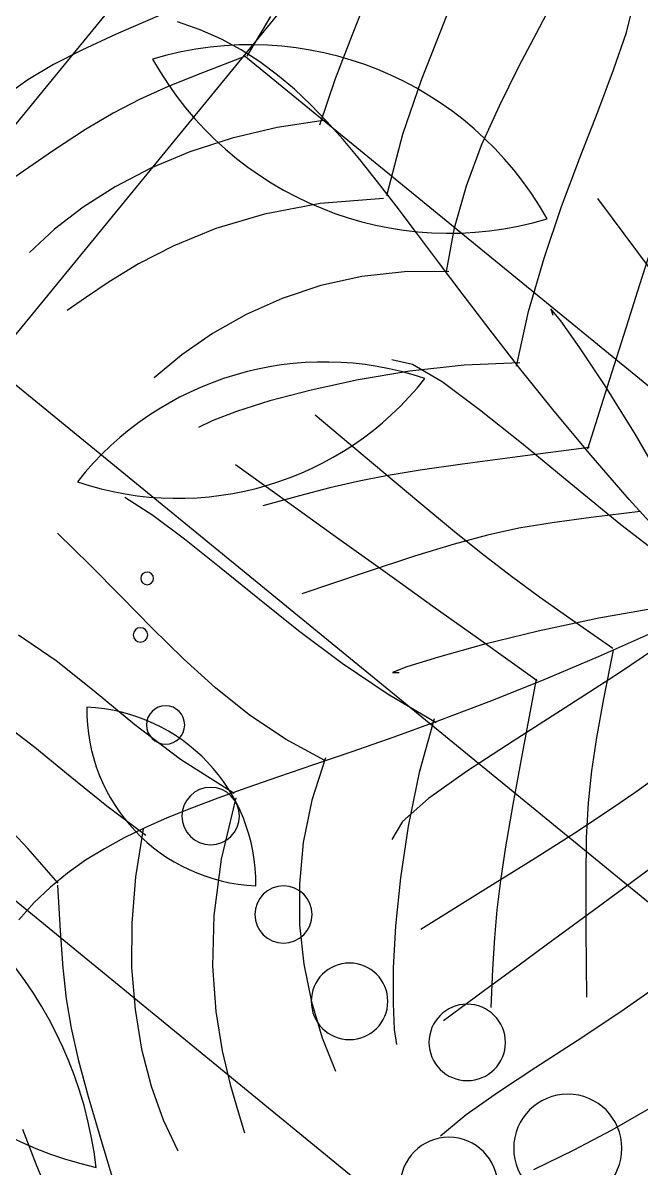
# Model space of a CAD drawing. Header units: millimetres. Extents: x -1030105 to 906887, y -616134 to 1220667.
# Drawn here: x -76207 to -75743, y 532015 to 532875 of the extents above; entities that cross this region are included whole.
import ezdxf

# ---------------------------------------------------------------- set-up
doc = ezdxf.new("R2010")
doc.units = ezdxf.units.MM
doc.header["$MEASUREMENT"] = 0
doc.linetypes.add('DASH', pattern=[0.35, 0.25, -0.1])
doc.layers.add('A-Furniture', color=143, linetype='Continuous')
doc.layers.add('A-Tree', color=98, linetype='Continuous')

# ---------------------------------------------------------------- blocks, each defined once
blk = doc.blocks.new('FUR')
at = {"layer": 'A-Furniture'}
for points in [[(-33915.95049999998, 30607.97072861483), (-33944.45049999998, 30609.47072861483), (-37418.45049999998, 29101.97072861483), (-37726.45049999998, 27053.97072861483), (-37216.45049999998, 25232.97072861483), (-37626.45049999998, 21208.97072861483), (-38739.45049999998, 18856.47072861483), (-41860.0081210901, 14803.08198061958), (-43043.24408312602, 12422.28141322406), (-43017.45049999998, 9941.470728614833), (-40833.45049999998, 8086.970728614833), (-38106.95049999998, 9497.470728614833), (-38274.45049999998, 11476.47072861483), (-38397.80660422644, 13212.30405925063), (-37304.95049999998, 13750.47072861483), (-34499.95049999998, 13496.47072861483), (-32540.45049999998, 14865.47072861483), (-32373.95049999998, 19055.97072861483), (-32478.95049999998, 20125.47072861483), (-32317.95049999998, 21223.47072861483), (-30829.45049999998, 21995.47072861483), (-30221.95049999998, 22657.47072861483), (-30468.95049999998, 23962.47072861483), (-31626.45049999998, 24580.47072861483), (-32324.45049999998, 25527.47072861483), (-32040.45049999998, 28028.97072861483), (-32099.45049999998, 29098.47072861483), (-33294.95049999998, 30495.97072861483), (-33915.95049999998, 30607.97072861483)], [(-29660.85941348822, 8668.422331519658), (-30240.45049999998, 7440.470728614833), (-31632.45049999998, 6035.970728614833), (-34068.45049999998, 7620.970728614833), (-33355.45049999998, 10422.97072861483), (-32253.45049999998, 12655.97072861483), (-31698.45049999998, 16985.35551577236)]]:
    blk.add_spline(points, degree=3, dxfattribs=at)
at = {"layer": 'A-Furniture', "color": 8, "linetype": 'DASH', "ltscale": 50}
blk.add_spline([(-36645.95049999999, 29577.47072861495), (-37284.45049999998, 28277.47072861483), (-36675.95049999998, 26341.97072861483), (-36462.95049999998, 23656.47072861483), (-37614.45049999998, 20052.97072861483), (-40425.45049999998, 16181.97072861483), (-42273.95049999998, 13633.47072861483), (-42830.45049999998, 10963.97072861483), (-42046.95049999998, 9111.970728614833), (-39697.45049999998, 8971.970728614833), (-38257.95049999998, 10282.47072861483), (-39333.95049999998, 12605.97072861483), (-37866.45049999998, 13928.97072861483), (-35697.95049999998, 13970.47072861483), (-34500.45049999998, 13942.47072861483), (-32415.95049999998, 18555.47072861483), (-32463.95049999998, 21915.47072861483), (-30662.95049999998, 22278.97072861483), (-30458.45049999998, 23386.97072861483), (-31963.45049999998, 24633.97072861483), (-33008.95049999998, 26389.97072861483), (-32199.45049999998, 28679.97072861483), (-33338.45049999998, 30307.97072861483), (-34838.45049999998, 30476.97072861483), (-36022.95049999998, 30096.47072861483), (-36645.95049999998, 29577.47072861483)], degree=3, dxfattribs=at)
blk.add_open_spline([(-56447.03599999993, -6097.049467972713), (-55194.80878073322, -4879.432741814177), (-50278.88373038909, -2284.573604768259), (-42421.47772418463, -5454.796933513135), (-32732.45049999998, -11254.02927138517), (-23301.95049999998, -9202.029271385167), (-18023.95049999998, -504.5292713851668), (-16595.45049999998, 8921.470728614833), (-19600.32320915881, 15918.27845925349), (-21321.18391267408, 18705.60147339047), (-21789.72381129679, 19344.96383619693)], degree=3, knots=[32574.7262056019, 32574.7262056019, 32574.7262056019, 32574.7262056019, 37697.74124470179, 48060.13185932349, 55585.25195803288, 69452.98974218499, 76151.42226405158, 84447.8370469563, 94470.7732435007, 98031.73488863441, 98031.73488863441, 98031.73488863441, 98031.73488863441], dxfattribs=at)
at = {"layer": 'A-Furniture'}
blk.add_open_spline([(-29679.21497722941, 8676.364200301236), (-29722.55735094455, 8576.18957826856), (-29765.88334392796, 8476.05312862189), (-29896.69620149491, 8178.757224100991), (-29986.54781250196, 7980.987876900937), (-30102.25940333038, 7747.635445964988), (-30118.78945707899, 7714.743412823183), (-30169.23402484694, 7615.81918669818), (-30204.00293342378, 7549.538875720697), (-30251.16722249161, 7462.500693464302), (-30262.32691341382, 7442.102222832968), (-30284.90786056082, 7401.245039471309), (-30296.32859684473, 7380.788939131657), (-30330.98510377412, 7319.398180233082), (-30354.61519025196, 7278.44105542358), (-30427.11017015905, 7155.960710839136), (-30477.58015192233, 7074.828459579032), (-30599.82471761026, 6890.746327042347), (-30673.24392016139, 6789.139551533852), (-30828.0720683345, 6598.131604867987), (-30909.481269412, 6508.732542441925), (-31058.90656526342, 6368.316878032521), (-31125.10810329248, 6313.309799094452), (-31262.17781811209, 6215.796100600273), (-31333.04363709332, 6173.289977969951), (-31464.449989423, 6110.349884285359), (-31524.10601807691, 6087.170392508619), (-31602.82620426924, 6064.109450565767), (-31620.45563415754, 6059.41114573041), (-31673.16927729327, 6046.777872331906), (-31708.65863437539, 6040.103879632195), (-31816.81310589259, 6024.965982950991), (-31890.88663070711, 6021.481919963029), (-32041.55578468386, 6026.776912538102), (-32118.15019942417, 6035.556717795203), (-32272.5863380433, 6064.382435382227), (-32350.42724547449, 6084.428276941413), (-32506.06341604383, 6134.760466694948), (-32583.85833085701, 6165.046556213871), (-32780.96221511791, 6254.194202159299), (-32899.3190769681, 6319.583983781748), (-33127.94336983647, 6468.609600156546), (-33238.2108880492, 6552.244738642941), (-33445.84364509024, 6733.709993899451), (-33543.20878755626, 6831.540122772334), (-33720.25506321252, 7037.309049023781), (-33799.93529729462, 7145.24800342368), (-33925.76249492922, 7349.106329626637), (-33975.25243113788, 7444.132867344073), (-34028.40745104429, 7570.773029448697), (-34040.35973759103, 7601.599084462156), (-34062.28122237674, 7663.356135549955), (-34072.25773118908, 7694.298722636187), (-34099.34142684612, 7787.307979827398), (-34113.6031579204, 7849.556301296689), (-34140.93917837297, 8008.418362207827), (-34149.15809854824, 8105.328246017569), (-34150.87477418255, 8299.916834934847), (-34144.37118023261, 8397.595375088393), (-34118.64150663186, 8593.41519570048), (-34099.41486951441, 8691.555638697813), (-34050.2527317497, 8887.952962422045), (-34020.31726902987, 8986.209185224725), (-33932.95667079298, 9236.352907770546), (-33869.46133211904, 9388.067516468232), (-33729.2899668855, 9689.567936750827), (-33652.61531788814, 9839.353207018925), (-33493.76149152414, 10135.69273780042), (-33411.5834366904, 10282.24974431226), (-33249.40622373472, 10570.86418242764), (-33169.35143101697, 10712.90202585422), (-32948.75417863503, 11108.89357013383), (-32812.22724444768, 11359.47411897406), (-32559.27105780791, 11860.59844814835), (-32442.84151690234, 12111.14386548928), (-32319.02913720101, 12420.89269892534), (-32297.93132092964, 12475.52448393556), (-32260.86846068937, 12575.243232148), (-32244.67197392217, 12620.24392055674), (-32213.25072557681, 12710.64011907531), (-32198.02357687858, 12756.0291549681), (-32153.74311615211, 12892.74903106201), (-32126.09079068921, 12984.63262125105), (-32048.34211523324, 13262.33477616508), (-32003.45400237256, 13450.20450487209), (-31887.60474549887, 14015.15945537621), (-31833.6227608823, 14398.91092327959), (-31755.28453708005, 15177.9600858693), (-31730.92855788484, 15573.25945674651), (-31698.4843873184, 16307.81372674694), (-31688.47075627434, 16646.33696879249), (-31678.45924548496, 16984.76412510965)], degree=3, knots=[0, 0, 0, 0, 336.8337900932108, 336.8337900932108, 997.8898821680283, 997.8898821680283, 1106.073126770695, 1106.073126770695, 1322.439615976029, 1322.439615976029, 1388.499150980203, 1388.499150980203, 1454.558685984378, 1454.558685984378, 1586.677755992727, 1586.677755992727, 1850.915896009424, 1850.915896009424, 2199.852482082008, 2199.852482082008, 2548.789068154593, 2548.789068154593, 2809.561325642621, 2809.561325642621, 3070.333583130649, 3070.333583130649, 3277.331373701265, 3277.331373701265, 3336.510564589696, 3336.510564589696, 3452.983573650691, 3452.983573650691, 3686.886496214442, 3686.886496214442, 3920.789418778193, 3920.789418778193, 4154.692341341944, 4154.692341341944, 4388.595263905696, 4388.595263905696, 4752.463228948836, 4752.463228948836, 5116.331193991977, 5116.331193991977, 5480.199159035117, 5480.199159035117, 5844.067124078258, 5844.067124078258, 6148.886915481978, 6148.886915481978, 6246.583120886021, 6246.583120886021, 6344.279326290064, 6344.279326290064, 6539.67173709815, 6539.67173709815, 6841.233713676958, 6841.233713676958, 7142.795690255767, 7142.795690255767, 7444.357666834576, 7444.357666834576, 7745.919643413385, 7745.919643413385, 8213.0421114685, 8213.0421114685, 8680.164579523615, 8680.164579523615, 9147.28704757873, 9147.28704757873, 9614.409515633844, 9614.409515633844, 10463.17096582404, 10463.17096582404, 11311.93241601423, 11311.93241601423, 11492.81222531401, 11492.81222531401, 11640.50431776312, 11640.50431776312, 11788.19641021224, 11788.19641021224, 12083.58059511047, 12083.58059511047, 12674.34896490693, 12674.34896490693, 13838.5167367299, 13838.5167367299, 15002.68450855287, 15002.68450855287, 15987.78728515258, 15987.78728515258, 15987.78728515258, 15987.78728515258], dxfattribs=at)
blk = doc.blocks.new('12PPLT11')
at = {"color": 0, "linetype": 'ByBlock'}
for centre, radius, start, end in [((0.4116491677220964, -0.1499477113620458), 0.08137058333333333, 29.19519699876264, 106.7189009994869), ((0.4592742510553762, -0.03232529469534029), 0.08137058333333333, 209.1951969987626, 286.7189009994869), ((0.4293947510553835, -0.2198573780286779), 0.07530733333333332, 71.37116599942652, 141.7535400009083), ((0.3943076677220461, -0.1018769613620236), 0.07530733333333332, 251.3711659994265, 321.7535400009083), ((0.4147226677221241, -0.2277722946953702), 0.04222583333333333, 179.2557220021193, 267.6286589995032), ((0.3707532510553548, -0.2694134613619781), 0.04222583333333333, 359.2557220021192, 87.62865899950317), ((0.396700584388789, -0.2431779613619938), 0.0967875, 186.54868600067, 256.8911319995395), ((0.2785930010553557, -0.3484816280286509), 0.0967875, 6.54868600067002, 76.89113199953944)]:
    blk.add_arc(centre, radius, start, end, dxfattribs=at)
blk = doc.blocks.new('CAY8')
at = {"color": 0, "linetype": 'ByBlock'}
for p, q in [((-623.6171101610798, 311.4465562997229), (-615.4958268877363, 318.1715601385531)), ((-630.7808378940299, 304.5245228991353), (-623.6171101610798, 311.4465562997229)), ((-603.0118213109217, 297.091323415867), (-590.7774758424621, 307.6114331433655)), ((-637.9228270878284, 296.5699270447385), (-630.7808378940299, 304.5245228991353)), ((-645.9788947420802, 286.7472358445466), (-637.9228270878284, 296.5699270447385)), ((-612.5217856617437, 288.5280270541789), (-603.0118213109217, 297.091323415867)), ((-577.6071478449066, 290.0482711874592), (-567.9455296462675, 296.0741099502284)), ((-620.1868379770876, 281.008883034252), (-612.5217856617437, 288.5280270541789)), ((-587.18413294725, 282.6942579446059), (-577.6071478449066, 290.0482711874592)), ((-655.8848578575689, 274.2209164059841), (-645.9788947420802, 286.7472358445466)), ((-626.886447339506, 273.621230332692), (-620.1868379770876, 281.008883034252)), ((-596.5564242582095, 274.0310007820026), (-587.18413294725, 282.6942579446059)), ((-558.0438664393787, 274.1437243500568), (-552.3840324641915, 278.9354566136408)), ((-633.5000828310276, 265.4524079250568), (-626.886447339506, 273.621230332692)), ((-605.6039610828284, 264.077430259722), (-596.5564242582095, 274.0310007820026)), ((-565.2503653531367, 267.8661475583813), (-558.0438664393787, 274.1437243500568)), ((-654.6169671874286, 259.9479020245217), (-655.2552251821671, 267.9911265215214)), ((-640.9072135342049, 255.5897547883451), (-633.5000828310276, 265.4524079250568)), ((-573.5524306534335, 259.8748721793545), (-565.2503653531367, 267.8661475583813)), ((-438.0370559442217, 252.4752277267635), (-443.0837772757277, 266.8528885294163)), ((-408.1733698438602, 251.9341089335303), (-413.8705997349225, 265.8713217517015)), ((-614.2066827263461, 252.8524769373125), (-605.6039610828284, 264.077430259722)), ((-472.0234123269674, 249.7423851020376), (-479.4823374234238, 262.9357284280577)), ((-653.3964375894411, 252.2977157580845), (-654.6169671874286, 259.9479020245217)), ((-582.4989637882372, 249.9420441519487), (-573.5524306534335, 259.8748721793545)), ((-649.9873085311319, 243.1206098985076), (-640.9072135342049, 255.5897547883451)), ((-374.8338703377503, 245.4861033667858), (-381.3085954391117, 255.8457816656028)), ((-651.6314718484628, 244.980082491662), (-653.3964375894411, 252.2977157580845)), ((-622.2445284930855, 240.3750713749123), (-614.2066827263461, 252.8524769373125)), ((-591.638866205516, 237.8398094163804), (-582.4989637882372, 249.9420441519487)), ((-464.3901957457329, 236.8827186455765), (-472.0234123269674, 249.7423851020376)), ((-431.4266152527471, 237.579731370899), (-438.0370559442217, 252.4752277267635)), ((-401.8085212915812, 237.9694253371508), (-408.1733698438602, 251.9341089335303)), ((-366.1858944916949, 232.7351974941284), (-374.8338703377503, 245.4861033667858)), ((-650.174082566662, 242.5591052260661), (-664.9732861888606, 238.2746380538611)), ((-649.3599054235074, 237.9345169945755), (-651.6314718484628, 244.980082491662)), ((-547.8639402056051, 238.0879167608673), (-537.9849778138796, 245.057826870021)), ((-493.3728756879118, 233.6160358910729), (-496.7188897224969, 244.2751476715221)), ((-357.9196879496576, 238.8092353924603), (-351.0210928378638, 242.3340655863303)), ((-646.6195737746366, 231.1005340371939), (-649.3599054235074, 237.9345169945755)), ((-629.5974376890063, 226.6641441320699), (-622.2445284930855, 240.3750713749123)), ((-600.5210393523212, 223.340313912473), (-591.638866205516, 237.8398094163804)), ((-557.3938696261157, 229.9603691298271), (-547.8639402056051, 238.0879167608673)), ((-395.317503742297, 223.5962707292001), (-401.8085212915812, 237.9694253371508)), ((-364.3337663431721, 234.8693801853242), (-357.9196879496576, 238.8092353924603)), ((-456.83089674443, 224.1828769493968), (-464.3901957457329, 236.8827186455765)), ((-424.066612782799, 221.536708998372), (-431.4266152527471, 237.579731370899)), ((-370.3325446909785, 230.5317926611697), (-364.3337663431721, 234.8693801853242)), ((-643.4483123607333, 224.4176483883803), (-646.6195737746366, 231.1005340371939)), ((-488.4286817521916, 221.3224016567492), (-493.3728756879118, 233.6160358910729)), ((-375.985239665386, 225.8137655163755), (-370.3325446909785, 230.5317926611697)), ((-365.5941554632645, 232.7310793165179), (-350.9293902984045, 227.9485734774444)), ((-636.1453496185622, 211.738625769709), (-629.5974376890063, 226.6641441320699)), ((-566.4047751784947, 220.7084447261605), (-557.3938696261157, 229.9603691298271)), ((-529.1291118873614, 222.6156771424376), (-525.7962675628205, 226.4478168671649)), ((-350.9293902984045, 227.9485734774444), (-339.2605204977717, 223.9517009842257)), ((-639.8697383352319, 217.8131738930188), (-643.4483123607333, 224.4176483883803)), ((-608.6943846779304, 206.2157035799846), (-600.5210393523212, 223.340313912473)), ((-534.1771942512187, 215.5189415606455), (-529.1291118873614, 222.6156771424376)), ((-449.5937243877688, 211.4690079040902), (-456.83089674443, 224.1828769493968)), ((-389.2417668584512, 208.4336448758568), (-395.317503742297, 223.5962707292001)), ((-381.3610679386384, 220.7325914474513), (-375.985239665386, 225.8137655163755)), ((-339.2605204977717, 223.9517009842257), (-329.4477829553271, 220.1860648017555)), ((-283.5580061944765, 223.1197500113358), (-273.4601958785552, 215.8706951949516)), ((-574.7266659643847, 210.3654042997168), (-566.4047751784947, 220.7084447261605)), ((-482.3386541822165, 207.5884679366663), (-488.4286817521916, 221.3224016567492)), ((-416.7712061167895, 203.7164701459933), (-424.066612782799, 221.536708998372)), ((-386.536456254702, 215.2882704434614), (-381.3610679386384, 220.7325914474513)), ((-329.4477829553271, 220.1860648017555), (-320.3514145645731, 216.0972678942071)), ((-635.8505956237477, 211.1656206901916), (-639.8697383352319, 217.8131738930188)), ((-540.4725774658564, 205.5787181333817), (-534.1771942512187, 215.5189415606455)), ((-391.6166716450225, 209.4116316665695), (-386.536456254702, 215.2882704434614)), ((-320.3514145645731, 216.0972678942071), (-310.8316522195364, 211.13091322726)), ((-273.4601958785552, 215.8706951949516), (-261.0862261596321, 206.3864234732191)), ((-650.4846090469418, 212.0292147379023), (-666.1601261301021, 210.2974392367632)), ((-634.1865889745077, 213.1220748243959), (-650.4846090469418, 212.0292147379023)), ((-631.3434098446796, 204.3412979936929), (-635.8505956237477, 211.1656206901916)), ((-510.747772966175, 195.2770739056814), (-516.8282137294864, 211.2602769260211)), ((-442.9268877396735, 198.5672594000516), (-449.5937243877688, 211.4690079040902)), ((-310.8316522195364, 211.13091322726), (-299.7487328133266, 204.7326037654802)), ((-666.1601261301021, 210.2974392367632), (-681.4081758311713, 208.5594330982585)), ((-582.1895510869344, 198.9645086006076), (-574.7266659643847, 210.3654042997168)), ((-475.5551392436882, 192.6084576991361), (-482.3386541822165, 207.5884679366663)), ((-396.7141912121133, 203.0162115733274), (-391.6166716450225, 209.4116316665695)), ((-391.1627954239866, 209.8690276816069), (-374.9443678622247, 208.2538321970806)), ((-374.9443678622247, 208.2538321970806), (-359.6323272642385, 205.4977095190279)), ((-626.3007066170812, 197.206515017906), (-631.3434098446796, 204.3412979936929)), ((-615.7078036289367, 186.2381243588698), (-608.6943846779304, 206.2157035799846)), ((-547.5473243426732, 193.2161148739415), (-540.4725774658564, 205.5787181333817)), ((-410.3545528378509, 183.4893243508359), (-416.7712061167895, 203.7164701459933)), ((-359.6323272642385, 205.4977095190279), (-345.2817784571434, 201.7089942900438)), ((-299.7487328133266, 204.7326037654802), (-285.9628932402975, 196.3479424730413)), ((-401.9414920584222, 196.0155466181914), (-396.7141912121133, 203.0162115733274)), ((-345.2817784571434, 201.7089942900438), (-331.9478262690373, 196.9960211508242)), ((-620.6750115601371, 189.6275809766903), (-626.3007066170812, 197.206515017906)), ((-588.623439648507, 186.5390183789441), (-582.1895510869344, 198.9645086006076)), ((-512.3606044728203, 187.8422923909693), (-505.9418902254674, 198.9026007555385)), ((-437.0785958647884, 185.3037793283311), (-442.9268877396735, 198.5672594000516)), ((-407.4110512876414, 188.3231732573859), (-401.9414920584222, 196.0155466181914)), ((-331.9478262690373, 196.9960211508242), (-319.6855755274282, 191.4671247433089)), ((-285.9628932402975, 196.3479424730413), (-268.3343703936243, 185.4225323160808)), ((-554.9334976935261, 178.8522397940487), (-547.5473243426732, 193.2161148739415)), ((-505.8641104859544, 182.4341494421842), (-510.747772966175, 195.2770739056814)), ((-468.530483204273, 176.5765939127978), (-475.5551392436882, 192.6084576991361)), ((-614.4188502921152, 181.4708050836434), (-620.6750115601371, 189.6275809766903)), ((-528.8949956708511, 166.6540602360055), (-539.8103094443923, 189.728823084175)), ((-413.2353460013674, 179.8526279462185), (-407.4110512876414, 188.3231732573859)), ((-319.6855755274282, 191.4671247433089), (-308.5501310592354, 185.2306397093071)), ((-638.2073537852248, 185.4823350707247), (-657.4098127084417, 184.050747671341)), ((-616.9873400609267, 185.3344031857941), (-638.2073537852248, 185.4823350707247)), ((-593.8583407519891, 173.1221943841829), (-588.623439648507, 186.5390183789441)), ((-517.5206264303979, 178.707533109935), (-512.3606044728203, 187.8422923909693)), ((-432.2970578273653, 171.5047155791926), (-437.0785958647884, 185.3037793283311)), ((-308.5501310592354, 185.2306397093071), (-298.5965976924253, 178.3949006903658)), ((-674.9419995188346, 182.0085359165259), (-691.1511969059047, 180.3245947347041)), ((-657.4098127084417, 184.050747671341), (-674.9419995188346, 182.0085359165259)), ((-607.4847484325273, 172.6024965525594), (-614.4188502921152, 181.4708050836434)), ((-501.6613035335231, 171.3699867887062), (-505.8641104859544, 182.4341494421842)), ((-409.0996644252064, 182.551678090118), (-387.9325918826053, 182.0549317809655)), ((-387.9325918826053, 182.0549317809655), (-369.1204170304827, 179.5734140641234)), ((-562.1631603298792, 162.9082009060821), (-554.9334976935261, 178.8522397940487)), ((-521.9710355261104, 170.3198993019851), (-517.5206264303979, 178.707533109935)), ((-493.1637030583934, 160.0134672612567), (-480.8241519440107, 178.658963784017)), ((-461.7170323297378, 159.6870995455047), (-468.530483204273, 176.5765939127978)), ((-419.5268533027684, 170.5174471407827), (-413.2353460013674, 179.8526279462185)), ((-369.1204170304827, 179.5734140641234), (-352.585834899377, 175.6065559342187)), ((-298.5965976924253, 178.3949006903658), (-289.880080254572, 171.0682423275739)), ((-599.8252316000999, 162.8889645974941), (-607.4847484325273, 172.6024965525594)), ((-597.724263498827, 158.7472973663698), (-593.8583407519891, 173.1221943841829)), ((-352.585834899377, 175.6065559342187), (-338.2515405183203, 170.6537883855508)), ((-564.5138418767656, 162.6316658040832), (-564.2287910132563, 169.6328246443973)), ((-526.2609111872789, 161.5009673563418), (-521.9710355261104, 170.3198993019851)), ((-497.6234293520738, 160.7230691995373), (-501.6613035335231, 171.3699867887062)), ((-428.8304826916556, 156.9962160433588), (-432.2970578273653, 171.5047155791926)), ((-426.3980502948816, 160.2311672960586), (-419.5268533027684, 170.5174471407827)), ((-338.2515405183203, 170.6537883855508), (-326.0402289184403, 165.2145424122882)), ((-520.4836575158024, 148.7442344275569), (-528.8949956708511, 166.6540602360055)), ((-326.0402289184403, 165.2145424122882), (-315.8745951290311, 159.788249008403)), ((-591.408847836834, 152.2033529562632), (-599.8252316000999, 162.8889645974941)), ((-568.7683750635242, 145.8051062228787), (-562.1631603298792, 162.9082009060821)), ((-561.3908892303134, 151.4822163891677), (-564.5138418767656, 162.6316658040832)), ((-530.9393328405695, 151.0723136625547), (-526.2609111872789, 161.5009673563418)), ((-641.3927134726455, 159.0156099973119), (-655.7231712818448, 156.6619311047707)), ((-626.9711727442609, 160.4790253472911), (-641.3927134726455, 159.0156099973119)), ((-612.3699067340913, 160.7623930509089), (-626.9711727442609, 160.4790253472911)), ((-597.5002730797987, 159.57592900286), (-612.3699067340913, 160.7623930509089)), ((-502.6604980956745, 145.4379338099916), (-493.1637030583934, 160.0134672612567)), ((-493.2345651866326, 149.1318799274613), (-497.6234293520738, 160.7230691995373)), ((-455.5671328871595, 142.1341975657651), (-461.7170323297378, 159.6870995455047)), ((-433.9598652631812, 148.9246750819239), (-426.3980502948816, 160.2311672960586)), ((-429.6877750555486, 156.9531823333546), (-414.8217997479205, 157.7185587842632)), ((-414.8217997479205, 157.7185587842632), (-400.4439684549998, 156.8858986028954)), ((-315.8745951290311, 159.788249008403), (-307.6773341808275, 154.874339168784)), ((-670.051188534524, 153.70777277458), (-684.4654075923008, 150.4429191105392)), ((-655.7231712818448, 156.6619311047707), (-670.051188534524, 153.70777277458)), ((-400.4439684549998, 156.8858986028954), (-386.6384441060054, 154.6065946029285)), ((-386.6384441060054, 154.6065946029285), (-373.4893896300255, 151.0320395988911)), ((-307.6773341808275, 154.874339168784), (-301.3711411031236, 150.9722438874687)), ((-684.4654075923008, 150.4429191105392), (-699.0544708185607, 147.1571542180191)), ((-582.2682348797953, 140.4461434610657), (-591.408847836834, 152.2033529562632)), ((-555.6430690272518, 136.9833626435156), (-561.3908892303134, 151.4822163891677)), ((-536.5553799144818, 137.8555146098461), (-530.9393328405695, 151.0723136625547)), ((-373.4893896300255, 151.0320395988911), (-361.0809679558206, 146.3136264043951)), ((-574.2812047055322, 127.9640637561624), (-568.7683750635242, 145.8051062228787)), ((-513.9895497671878, 134.6363956933947), (-520.4836575158024, 148.7442344275569)), ((-487.9787882800647, 135.2349022262442), (-493.2345651866326, 149.1318799274613)), ((-442.3170312238708, 136.5982580254877), (-433.9598652631812, 148.9246750819239)), ((-361.0809679558206, 146.3136264043951), (-349.4973420130682, 140.6027478327251)), ((-509.9663292856112, 133.7321927650646), (-502.6604980956745, 145.4379338099916)), ((-466.1635207579584, 138.4586189779893), (-463.0849873619572, 142.6171325276318)), ((-463.0849873619572, 142.6171325276318), (-463.6372864373461, 140.4370648727654)), ((-450.5331311432874, 124.112110941498), (-455.5671328871595, 142.1341975657651)), ((-572.4520528887351, 127.5246524686463), (-582.2682348797953, 140.4461434610657)), ((-472.0525028752872, 129.0653048511904), (-466.1635207579584, 138.4586189779893)), ((-349.4973420130682, 140.6027478327251), (-338.8226747307908, 134.0507966980167)), ((-548.0535172211949, 119.9339908118436), (-555.6430690272518, 136.9833626435156)), ((-543.6581318356166, 120.6721465877654), (-536.5553799144818, 137.8555146098461)), ((-508.8259272145206, 122.9675940677571), (-513.9895497671878, 134.6363956933947)), ((-481.3401758777891, 117.6706193487353), (-487.9787882800647, 135.2349022262442)), ((-451.5727323776209, 123.2695538684948), (-442.3170312238708, 136.5982580254877)), ((-515.7329888584845, 123.696073461515), (-509.9663292856112, 133.7321927650646)), ((-338.8226747307908, 134.0507966980167), (-329.1411290379456, 126.8091658138819)), ((-628.3902938786687, 127.869654336735), (-645.808240497483, 126.1429277969019)), ((-610.2219580934379, 129.1304904034132), (-628.3902938786687, 127.869654336735)), ((-591.6277328439446, 129.5552473305233), (-610.2219580934379, 129.1304904034132)), ((-572.932117834569, 128.773736451456), (-591.6277328439446, 129.5552473305233)), ((-562.0089620236668, 113.3461963345053), (-572.4520528887351, 127.5246524686463)), ((-479.9315499634231, 115.540970774784), (-472.0525028752872, 129.0653048511904)), ((-425.3696475483939, 120.1530564887162), (-415.7309364694866, 126.5685303004884)), ((-415.7309364694866, 126.5685303004884), (-408.9843531721035, 128.4609078810772)), ((-677.0949674195199, 122.7725579648632), (-690.3147483166667, 121.8692920056146)), ((-662.1512982451077, 124.320499450916), (-677.0949674195199, 122.7725579648632)), ((-645.808240497483, 126.1429277969019), (-662.1512982451077, 124.320499450916)), ((-520.6122690447719, 114.1294052340545), (-515.7329888584845, 123.696073461515)), ((-504.4060446454805, 112.374879584424), (-508.8259272145206, 122.9675940677571)), ((-461.8301529237269, 108.9562003518386), (-451.5727323776209, 123.2695538684948)), ((-451.7200664056927, 125.144966178721), (-433.0486686639615, 125.4151389438794)), ((-433.0486686639615, 125.4151389438794), (-414.7415354125824, 124.4183533439082)), ((-414.7415354125824, 124.4183533439082), (-397.3437647140945, 122.4695145579699)), ((-690.3147483166667, 121.8692920056146), (-701.4861412332157, 121.9808902393215)), ((-591.4065138082788, 118.3416673490738), (-594.410176080577, 122.5545779539989)), ((-594.410176080577, 122.5545779539989), (-592.5074783316068, 121.3556323652829)), ((-552.7966680316877, 98.34378598546937), (-543.6581318356166, 120.6721465877654)), ((-539.4053697646432, 101.1329871384096), (-548.0535172211949, 119.9339908118436)), ((-437.3827027587813, 110.2061624241342), (-425.3696475483939, 120.1530564887162)), ((-397.3437647140945, 122.4695145579699), (-381.4004546313645, 119.883527767257)), ((-381.4004546313645, 119.883527767257), (-367.456703226866, 116.975298150408)), ((-620.2499079079407, 99.32378246149347), (-634.1696978778327, 116.8211682511992)), ((-584.2927367524444, 109.8382188335909), (-591.4065138082788, 118.3416673490738)), ((-488.9802782726965, 98.98939737553337), (-479.9315499634231, 115.540970774784)), ((-472.8028052226709, 95.07751454870049), (-481.3401758777891, 117.6706193487353)), ((-367.456703226866, 116.975298150408), (-356.0576085637931, 114.0597308886809)), ((-550.9876224443415, 97.81809141617305), (-562.0089620236668, 113.3461963345053)), ((-525.2559620744923, 103.8320174178534), (-520.6122690447719, 114.1294052340545)), ((-500.1431568491225, 101.495302277699), (-504.4060446454805, 112.374879584424)), ((-400.8985832363014, 93.93598275101431), (-382.3261971223528, 111.447556904177)), ((-356.0576085637931, 114.0597308886809), (-347.748268704685, 111.4517311611071)), ((-347.748268704685, 111.4517311611071), (-343.0737817123427, 109.4662041477659)), ((-573.8650901500205, 98.16555069083006), (-584.2927367524444, 109.8382188335909)), ((-473.1924770616151, 93.67583521634697), (-461.8301529237269, 108.9562003518386)), ((-451.2523184500151, 97.71952408367542), (-437.3827027587813, 110.2061624241342)), ((-530.315860177272, 91.60373934716517), (-525.2559620744923, 103.8320174178534)), ((-530.4817626108834, 81.37923786792999), (-539.4053697646432, 101.1329871384096)), ((-495.4505186133883, 88.965912181362), (-500.1431568491225, 101.495302277699)), ((-609.9228009681956, 95.89379316142913), (-622.3029106705999, 95.30160976731895)), ((-609.3224228992531, 85.78770611924301), (-620.2499079079407, 99.32378246149347)), ((-595.0818653860897, 96.59793175597042), (-609.9228009681956, 95.89379316142913)), ((-576.3257956500074, 97.48396543743183), (-595.0818653860897, 96.59793175597042)), ((-552.2002834869181, 98.62183409217141), (-576.3257956500074, 97.48396543743183)), ((-560.9198192387394, 84.44498120407115), (-573.8650901500205, 98.16555069083006)), ((-539.4366943115583, 80.84765406869155), (-550.9876224443415, 97.81809141617305)), ((-498.3783040526523, 80.51436528085651), (-488.9802782726965, 98.98939737553337)), ((-466.4607109725748, 83.68481744486235), (-451.2523184500151, 97.71952408367542)), ((-368.0686793536279, 85.52194599921677), (-354.7467094988297, 96.24387016711444)), ((-485.7628889914322, 77.44609620422307), (-473.1924770616151, 93.67583521634697)), ((-473.2515376457504, 95.55878836633383), (-449.1920418083955, 93.76736685017568)), ((-449.1920418083955, 93.76736685017568), (-430.6548166285556, 92.3222010913396)), ((-430.6548166285556, 92.3222010913396), (-416.3494397782761, 91.06523844454387)), ((-415.3325933417709, 80.40188424651024), (-400.8985832363014, 93.93598275101431)), ((-536.4437555838504, 76.24440035715998), (-530.315860177272, 91.60373934716517)), ((-489.7413847271364, 73.42375933037147), (-495.4505186133883, 88.965912181362)), ((-416.3494397782761, 91.06523844454387), (-404.9854889286853, 89.83842626470323)), ((-404.9854889286853, 89.83842626470323), (-395.2725417517631, 88.48371190679791)), ((-395.2725417517631, 88.48371190679791), (-385.9201759199477, 86.84304272534973)), ((-546.2531692560715, 69.79782865692141), (-560.9198192387394, 84.44498120407115)), ((-385.9201759199477, 86.84304272534973), (-375.637969104695, 84.7583660758628)), ((-378.7738916518774, 76.90862505730365), (-368.0686793536279, 85.52194599921677)), ((-375.637969104695, 84.7583660758628), (-363.1354989780502, 82.07162931194216)), ((-326.2370211945436, 80.8448275231076), (-317.1335786784821, 87.32092265924621)), ((-527.4048377851996, 62.34220064919828), (-539.4366943115583, 80.84765406869155)), ((-522.065831713071, 61.47162924499025), (-530.4817626108834, 81.37923786792999)), ((-482.4900966758269, 69.09371848515184), (-466.4607109725748, 83.68481744486235)), ((-336.401122192523, 72.3436777613988), (-326.2370211945436, 80.8448275231076)), ((-507.3052435531627, 61.21965511784401), (-498.3783040526523, 80.51436528085651)), ((-499.6445729124734, 60.28462105596736), (-485.7628889914322, 77.44609620422307)), ((-426.7431556430656, 69.86605883240009), (-415.3325933417709, 80.40188424651024)), ((-387.9977968679432, 69.49250382983337), (-378.7738916518774, 76.90862505730365)), ((-489.2159745000226, 73.17715869807034), (-472.7147512470819, 72.09548061064743)), ((-498.8226919101853, 54.93790318232823), (-482.4900966758269, 69.09371848515184)), ((-472.7147512470819, 72.09548061064743), (-459.5213732012544, 71.06197728368898)), ((-459.5213732012544, 71.06197728368898), (-448.2929953548646, 69.8276306012649)), ((-448.2929953548646, 69.8276306012649), (-437.6867726999753, 68.14342244724867)), ((-436.2451983452102, 61.34930394943694), (-426.7431556430656, 69.86605883240009)), ((-396.8758454762556, 62.36217880487129), (-387.9977968679432, 69.49250382983337)), ((-347.5809473360114, 62.30769843726921), (-336.401122192523, 72.3436777613988)), ((-437.6867726999753, 68.14342244724867), (-426.3598602293041, 65.76033470531729)), ((-426.3598602293041, 65.76033470531729), (-412.9694129349791, 62.42934925973714)), ((-412.9694129349791, 62.42934925973714), (-396.1725858089321, 57.90144799411974)), ((-406.5434879520308, 54.60624647094119), (-396.8758454762556, 62.36217880487129)), ((-359.7315622889928, 51.22711461275503), (-347.5809473360114, 62.30769843726921)), ((-444.9536496529672, 53.87241703896325), (-436.2451983452102, 61.34930394943694)), ((-396.1725858089321, 57.90144799411974), (-374.6265338439462, 51.92761279286242)), ((-453.983437771034, 46.45619554258337), (-444.9536496529672, 53.87241703896325)), ((-418.1361747689789, 45.31330331610843), (-406.5434879520308, 54.60624647094119)), ((-323.9163959737252, 43.1763339069239), (-314.1740806295038, 54.2901213905734)), ((-372.8080327155167, 39.59215134982696), (-359.7315622889928, 51.22711461275503)), ((-432.7893564023161, 33.5719458280455), (-418.1361747689789, 45.31330331610843)), ((-333.7715947270608, 32.36457237811737), (-323.9163959737252, 43.1763339069239)), ((-386.7654242800254, 27.89303371137248), (-372.8080327155167, 39.59215134982696)), ((-343.9817208903823, 22.03717439603679), (-333.7715947270608, 32.36457237811737))]:
    blk.add_line(p, q, dxfattribs=at)
for centre, radius in [((-472.5185140084923, 230.0783178529473), 2.131378200259296), ((-453.6352963666195, 227.3824966244883), 2.431098301469456), ((-426.6592674516778, 211.5445846276652), 6.40257541686573), ((-401.0320360850292, 189.1356083871815), 9.60384426601566), ((-375.4048047188389, 157.1227878810478), 9.60384426601566), ((-352.9809772729477, 128.3112550827882), 12.81361568325039), ((-349.7775733522558, 86.6945903102187), 12.80511311516639), ((-301.7265145401743, 80.29201489355364), 16.32382515663563), ((-324.1503419856072, 45.07790667869449), 18.11519118753826)]:
    blk.add_circle(centre, radius, dxfattribs=at)
blk = doc.blocks.new('CÂY')
at = {"layer": 'A-Tree', "color": 8, "ltscale": 10, "xscale": 3136, "yscale": 3136, "zscale": 3136}
blk.add_blockref('12PPLT11', (11866.60867402378, 23962.30514725391), dxfattribs=at)
at = {"layer": 'A-Tree', "color": 8, "ltscale": 10, "xscale": -2.242546808719635, "yscale": 2.242546808719636, "zscale": 2.242546808719635, "rotation": 75.15063776577564}
blk.add_blockref('CAY8', (13307.27408103252, 22190.03225974145), dxfattribs=at)
blk = doc.blocks.new('BỐ TRÍ LAY OUT')
at = {"layer": 'A-Furniture', "color": 3}
for name, p in [('CÂY', (4286.75486311756, 4469.288343299762)), ('FUR', (48783.7433631176, 18654.71482977469))]:
    blk.add_blockref(name, p, dxfattribs=at)
blk = doc.blocks.new('BẬC THANG')
at = {"color": 0}
for p, q in [((-708.4824606026523, -5883.302003193065), (839.4337260250468, -7149.775642546243)), ((-898.4535065055825, -6115.489431187161), (649.4626801221166, -7381.96307054034)), ((-1088.424552408513, -6347.676859181491), (459.4916342189535, -7614.150498534436))]:
    blk.add_line(p, q, dxfattribs=at)
for points in [[(372.9451100742444, -4403.63501046109), (-1355.791407642886, -6516.540605207905)], [(431.3438148151617, -4490.177435228135), (-1278.395598311443, -6579.864287175587)]]:
    blk.add_lwpolyline(points, dxfattribs=at)
blk.add_arc((11055.74057293776, -9454.870013452019), 14540.12069005027, 139.4555757249461, 169.1039152260783, dxfattribs=at)
blk = doc.blocks.new('KIẾN TRÚC')
h = blk.add_hatch(color=9)
h.dxf.hatch_style = 1
edge = h.paths.add_edge_path(flags=16)
edge.add_line((62281.95049999998, 27412.02927138517), (55232.82389649404, 27412.02927138505))
edge.add_arc((32545.50878812408, 30716.66293956665), 22926.72829924391, 284.53695158247865, 351.7125813344091, ccw=False)
edge.add_line((38300.21700792988, 8523.911784915952), (13217.51784992669, 8523.911784910597))
edge.add_arc((23753.10182550838, 24110.84943410289), 18813.58963585476, 227.7677182561868, 235.9442986410003, ccw=False)
edge.add_arc((7788.819823088517, 12733.3910908635), 4187.039666959467, 236.0590124962323, 322.4360737019827, ccw=False)
edge.add_arc((13873.5970987339, 18503.25729619298), 12505.26566685072, 190.8327360748526, 227.6605687844487, ccw=False)
edge.add_arc((25477.52443721271, 20792.18331255531), 24332.69085544715, 180.6832153365221, 190.991126688788, ccw=False)
edge.add_arc((3282.93561756362, 20557.21277457592), 2137.084471138149, 101.08076224722828, 181.479400931386, ccw=False)
edge.add_line((2872.204064266523, 22654.45611475036), (4986.06665855035, 23013.11448664329))
edge.add_arc((28039.69241930227, 24288.4119512235), 23088.87273861522, 153.2014320220877, 183.1663029992741, ccw=False)
edge.add_arc((10232.26976538847, 40544.64471371844), 6483.106001901682, 182.8401094538115, 244.3962742115525, ccw=False)
edge.add_arc((-6425.00274742386, 39970.86676714511), 10185.26120742048, 1.420812516492314, 26.70695635716553)
edge.add_arc((10590.58143904217, 49414.25633883046), 9292.69259551461, 144.7133172211654, 211.5754885360199, ccw=False)
edge.add_arc((-12326.15115191392, 64090.21360378864), 17935.64217367859, 328.7375359512051, 356.1899532233969)
edge.add_arc((16735.32676788772, 62308.59922571364), 11181.04393981935, 84.1243873636841, 176.9761863570094, ccw=False)
edge.add_arc((20708.98128665387, 99752.52490135818), 26473.21942281876, 263.8653720447036, 288.4869561324928)
edge.add_arc((35667.35201082098, 54479.70646712999), 21207.13938727637, 73.35106851793267, 108.03023985438841, ccw=False)
edge.add_arc((44765.46109434243, 84516.17499720305), 10177.42256554817, 252.7258710955127, 285.7130125077479)
edge.add_arc((49658.99676799333, 68415.98596348311), 6655.601145545619, 49.49953772748103, 108.7311152981473, ccw=False)
edge.add_arc((48035.04809900769, 66009.84854850778), 9545.540963997893, -2.328829575281418, 51.46764420018991, ccw=False)
edge.add_line((57572.70516659174, 65621.96975748474), (49483.50000000001, 65623.9117849106))
edge.add_line((49483.50000000001, 65623.9117849106), (62281.95049999965, 65623.9117849191))
edge.add_line((62281.95049999965, 65623.9117849191), (62281.95049999998, 27412.02927138517))
h.paths.add_polyline_path([(0, 77895.5), (64428.50000000001, 77895.5), (64428.50000000001, -0.577250000089407), (-1.792749999687658, 0.577250000089407)])
at = {"color": 3}
blk.add_blockref('BẬC THANG', (31446.16050161602, 42857.59328961198), dxfattribs=at)

msp = doc.modelspace()

# ---------------------------------------------------------------- block references
at = {"color": 3}
for name, p in [('KIẾN TRÚC', (-106778.5, 495876.5)), ('BỐ TRÍ LAY OUT', (-93480.29286311776, 504642.1131132607))]:
    msp.add_blockref(name, p, dxfattribs=at)

doc.saveas('drawing.dxf')
